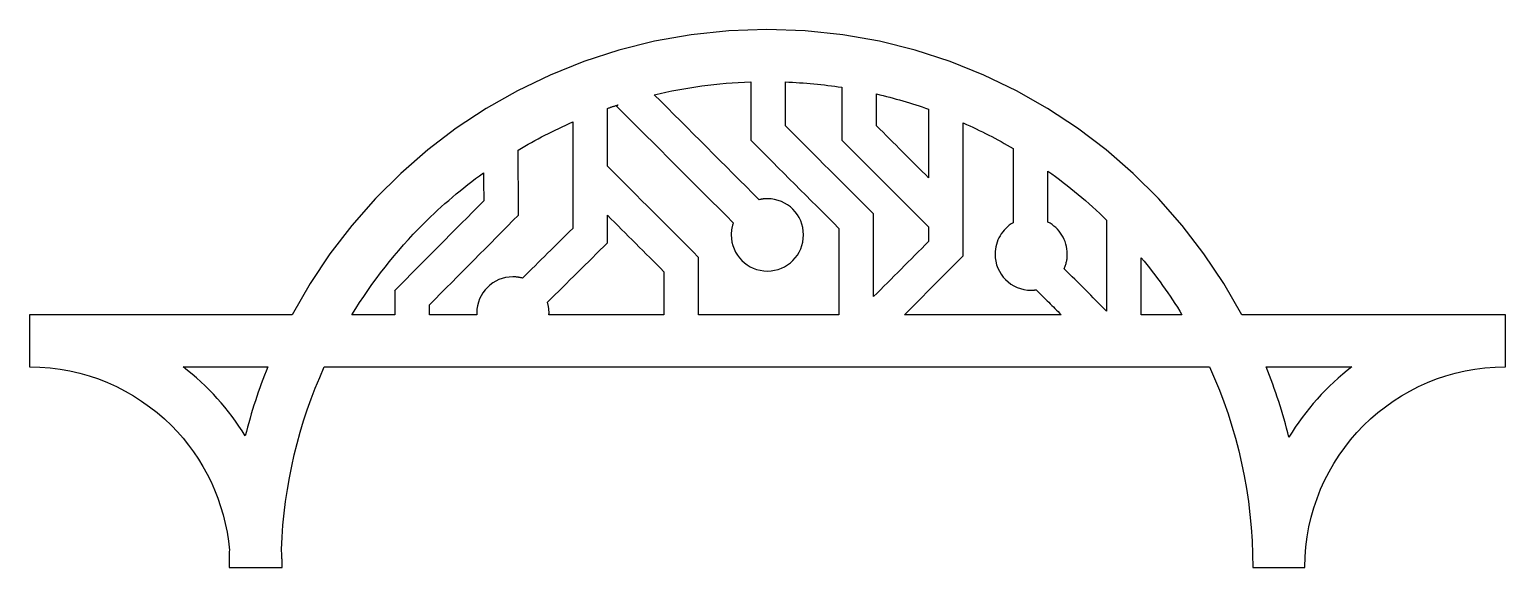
# Model space of a CAD drawing. Extents: x 11 to 351, y 11 to 135.
import ezdxf

# ---------------------------------------------------------------- set-up
doc = ezdxf.new("R2010")
doc.units = 0
doc.layers.add('Bridge+Mark+%5BK%5D', color=7, linetype='CONTINUOUS')

msp = doc.modelspace()

# ---------------------------------------------------------------- linework, layer by layer
at = {"layer": 'Bridge+Mark+%5BK%5D', "color": 7}
for points in [[(350.8398, 69.24631), (350.8398, 69.24681), (350.8398, 69.24731), (350.8398, 69.24781), (350.8398, 69.24831), (350.8398, 69.24881), (350.8398, 69.24931), (350.8398, 69.24981), (350.8398, 69.25031), (350.8398, 69.25081), (350.8398, 69.25131), (350.8398, 69.25181), (350.8398, 69.25231), (350.8398, 69.25281), (350.8398, 69.25331), (350.8398, 69.25381), (350.8398, 69.25431), (347.057487, 69.25431), (343.275175, 69.25431), (339.492862, 69.25431), (335.71055, 69.25431), (331.928237, 69.25431), (328.145925, 69.25431), (324.363612, 69.25431), (320.5813, 69.25431), (316.798988, 69.25431), (313.016675, 69.25431), (309.234362, 69.25431), (305.45205, 69.25431), (301.669737, 69.25431), (297.887425, 69.25431), (294.105112, 69.25431), (290.3228, 69.25431), (286.177186, 76.439117), (281.575501, 83.310484), (276.538415, 89.847705), (271.086597, 96.030076), (265.240719, 101.836889), (259.02145, 107.247441), (252.449462, 112.241025), (245.545425, 116.796935), (238.330009, 120.894466), (230.823884, 124.512914), (223.047721, 127.63157), (215.022191, 130.229732), (206.767963, 132.286692), (198.30571, 133.781746), (189.6561, 134.694187), (180.8398, 135.00331), (172.02332, 134.694187), (163.37352, 133.781746), (154.91109, 132.286692), (146.65669, 130.229732), (138.631, 127.63157), (130.8547, 124.512914), (123.34845, 120.894466), (116.13293, 116.796935), (109.22881, 112.241025), (102.65676, 107.247441), (96.43747, 101.836889), (90.5916, 96.030076), (85.13982, 89.847705), (80.10281, 83.310484), (75.50125, 76.439117), (71.3558, 69.25431), (67.57355, 69.25431), (63.7913, 69.25431), (60.00905, 69.25431), (56.2268, 69.25431), (52.44455, 69.25431), (48.6623, 69.25431), (44.88005, 69.25431), (41.0978, 69.25431), (37.31555, 69.25431), (33.5333, 69.25431), (29.75105, 69.25431), (25.9688, 69.25431), (22.18655, 69.25431), (18.4043, 69.25431), (14.62205, 69.25431), (10.8398, 69.25431), (10.8398, 68.504185), (10.8398, 67.75406), (10.8398, 67.003935), (10.8398, 66.25381), (10.8398, 65.503685), (10.8398, 64.75356), (10.8398, 64.003435), (10.8398, 63.25331), (10.8398, 62.503185), (10.8398, 61.75306), (10.8398, 61.002935), (10.8398, 60.25281), (10.8398, 59.502685), (10.8398, 58.75256), (10.8398, 58.002435), (10.8398, 57.25231), (10.8398, 57.252247), (10.8398, 57.252185), (10.8398, 57.252122), (10.8398, 57.25206), (10.8398, 57.251997), (10.8398, 57.251935), (10.8398, 57.251872), (10.8398, 57.25181), (10.8398, 57.251747), (10.8398, 57.251685), (10.8398, 57.251623), (10.8398, 57.25156), (10.8398, 57.251497), (10.8398, 57.251435), (10.8398, 57.251373), (10.8398, 57.25131), (13.2228, 57.19093), (15.57334, 57.012436), (17.8887, 56.718676), (20.16614, 56.312499), (22.40293, 55.79675), (24.59634, 55.17428), (26.74362, 54.447934), (28.84205, 53.620561), (30.8889, 52.695008), (32.88142, 51.674124), (34.81689, 50.560754), (36.69258, 49.357748), (38.50575, 48.067954), (40.25366, 46.694217), (41.93359, 45.239387), (43.5428, 43.706311), (44.91909, 42.268632), (46.23262, 40.773913), (47.48139, 39.224126), (48.66339, 37.621248), (49.77662, 35.967253), (50.81905, 34.264116), (51.7887, 32.51381), (52.68355, 30.718311), (53.50159, 28.879593), (54.24083, 26.999631), (54.89924, 25.0804), (55.47483, 23.123873), (55.96559, 21.132027), (56.36951, 19.106834), (56.68458, 17.050271), (56.9088, 14.964311), (56.9008, 14.717514), (56.8938, 14.47062), (56.8868, 14.223626), (56.8798, 13.97653), (56.8738, 13.729328), (56.8678, 13.482018), (56.8628, 13.234597), (56.8578, 12.987061), (56.8538, 12.739408), (56.8498, 12.491635), (56.8468, 12.243739), (56.8438, 11.995717), (56.8418, 11.747566), (56.8398, 11.499284), (56.83883, 11.250866), (56.83851, 11.002311), (56.85411, 11.002311), (56.86971, 11.002311), (56.88531, 11.002311), (56.90091, 11.002311), (56.91651, 11.002311), (56.93211, 11.002311), (56.94771, 11.002311), (56.96331, 11.002311), (56.97891, 11.002311), (56.99451, 11.002311), (57.01011, 11.002311), (57.02571, 11.002311), (57.04131, 11.002311), (57.05691, 11.002311), (57.07251, 11.002311), (57.08811, 11.002311), (57.82249, 11.002311), (58.55686, 11.002311), (59.29124, 11.002311), (60.02561, 11.002311), (60.75999, 11.002311), (61.49436, 11.002311), (62.22874, 11.002311), (62.96311, 11.002311), (63.69749, 11.002311), (64.43186, 11.002311), (65.16624, 11.002311), (65.90061, 11.002311), (66.63499, 11.002311), (67.36936, 11.002311), (68.10374, 11.002311), (68.83811, 11.002311), (68.85371, 11.002311), (68.86931, 11.002311), (68.88491, 11.002311), (68.90051, 11.002311), (68.91611, 11.002311), (68.93171, 11.002311), (68.94731, 11.002311), (68.96291, 11.002311), (68.97851, 11.002311), (68.99411, 11.002311), (69.00971, 11.002311), (69.02531, 11.002311), (69.04091, 11.002311), (69.05651, 11.002311), (69.07211, 11.002311), (69.08771, 11.002311), (69.08693, 11.264813), (69.08493, 11.526952), (69.08093, 11.788739), (69.07593, 12.050186), (69.06893, 12.311305), (69.06093, 12.572108), (69.05193, 12.832606), (69.04163, 13.092811), (69.03023, 13.352735), (69.01773, 13.612389), (69.00413, 13.871786), (68.98953, 14.130936), (68.97403, 14.389852), (68.95763, 14.648545), (68.94043, 14.907028), (68.92243, 15.165311), (69.0595, 17.963521), (69.26431, 20.743114), (69.53608, 23.503286), (69.87401, 26.243233), (70.27731, 28.962151), (70.74519, 31.659235), (71.27687, 34.333681), (71.87156, 36.984686), (72.52845, 39.611444), (73.24678, 42.213153), (74.02573, 44.789007), (74.86454, 47.338202), (75.7624, 49.859934), (76.71853, 52.353399), (77.73214, 54.817793), (78.80243, 57.252311), (91.55681, 57.252311), (104.31118, 57.252311), (117.06556, 57.252311), (129.81993, 57.252311), (142.57431, 57.252311), (155.32868, 57.252311), (168.08306, 57.252311), (180.83743, 57.252311), (193.59181, 57.252311), (206.34618, 57.252311), (219.100555, 57.252311), (231.85493, 57.252311), (244.609305, 57.252311), (257.36368, 57.252311), (270.118055, 57.252311), (282.87243, 57.252311), (284.039007, 54.59159), (285.138032, 51.895368), (286.168443, 49.164684), (287.12918, 46.400577), (288.019183, 43.604085), (288.837391, 40.776247), (289.582743, 37.918101), (290.25418, 35.030686), (290.85064, 32.115041), (291.371063, 29.172204), (291.814388, 26.203213), (292.179555, 23.209108), (292.465503, 20.190926), (292.671172, 17.149707), (292.795501, 14.086489), (292.83743, 11.002311), (293.587555, 11.002311), (294.33768, 11.002311), (295.087805, 11.002311), (295.83793, 11.002311), (296.588055, 11.002311), (297.33818, 11.002311), (298.088305, 11.002311), (298.83843, 11.002311), (299.588555, 11.002311), (300.33868, 11.002311), (301.088805, 11.002311), (301.83893, 11.002311), (302.589055, 11.002311), (303.33918, 11.002311), (304.089305, 11.002311), (304.83943, 11.002311), (304.839419, 11.005511), (304.839387, 11.008711), (304.839338, 11.011911), (304.839274, 11.015111), (304.839198, 11.018311), (304.839114, 11.021511), (304.839024, 11.024711), (304.83893, 11.027911), (304.838837, 11.031111), (304.838747, 11.034311), (304.838662, 11.037511), (304.838587, 11.040711), (304.838523, 11.043911), (304.838473, 11.047111), (304.838442, 11.050311), (304.83843, 11.053511), (304.90158, 13.432772), (305.082394, 15.779618), (305.378042, 18.091329), (305.785696, 20.365183), (306.302529, 22.598461), (306.92571, 24.788443), (307.652412, 26.932408), (308.479806, 29.027636), (309.405063, 31.071407), (310.425354, 33.061001), (311.537853, 34.993698), (312.739728, 36.866777), (314.028152, 38.677518), (315.400296, 40.4232), (316.854801, 42.100894), (318.3859, 43.7083), (319.994955, 45.240871), (321.674793, 46.695302), (323.422672, 48.068736), (325.235853, 49.358316), (327.111595, 50.561182), (329.047156, 51.674478), (331.039796, 52.695345), (333.086775, 53.620925), (335.185351, 54.448361), (337.332785, 55.174794), (339.526334, 55.797367), (341.763259, 56.313222), (344.040819, 56.7195), (346.356273, 57.013345), (348.70688, 57.191897), (351.0899, 57.252297), (351.0899, 58.002297), (351.0899, 58.752297), (351.0899, 59.502297), (351.0899, 60.252297), (351.0899, 61.002297), (351.0899, 61.752297), (351.0899, 62.502297), (351.0899, 63.252297), (351.0899, 64.002297), (351.0899, 64.752297), (351.0899, 65.502297), (351.0899, 66.252297), (351.0899, 67.002297), (351.0899, 67.752297), (351.0899, 68.502297), (351.0899, 69.252297), (351.07417, 69.25223), (351.05848, 69.252039), (351.04283, 69.251743), (351.02721, 69.25136), (351.01161, 69.250905), (350.99603, 69.250399), (350.98046, 69.249857), (350.9649, 69.249297), (350.94934, 69.248737), (350.93377, 69.248195), (350.91819, 69.247689), (350.90259, 69.247235), (350.88697, 69.246851), (350.87132, 69.246555), (350.85563, 69.246364), (350.8399, 69.2463)], [(144.0679, 103.5123), (144.0679, 104.34405), (144.0679, 105.1758), (144.0679, 106.00755), (144.0679, 106.8393), (144.0679, 107.67105), (144.0679, 108.5028), (144.0679, 109.33455), (144.0679, 110.1663), (144.0679, 110.99805), (144.0679, 111.8298), (144.0679, 112.66155), (144.0679, 113.4933), (144.0679, 114.32505), (144.0679, 115.1568), (144.0679, 115.98855), (144.0679, 116.8203), (144.21606, 116.87158), (144.36429, 116.92267), (144.5126, 116.97357), (144.66099, 117.02427), (144.80946, 117.07477), (144.95802, 117.12507), (145.10667, 117.17516), (145.2554, 117.22505), (145.40423, 117.27473), (145.55315, 117.32419), (145.70218, 117.37343), (145.85131, 117.42246), (146.00054, 117.47126), (146.14988, 117.51984), (146.29933, 117.56819), (146.4489, 117.61631), (146.4316, 117.59906), (146.4143, 117.58181), (146.397, 117.56456), (146.3797, 117.54731), (146.3624, 117.53006), (146.3451, 117.51281), (146.3278, 117.49556), (146.3105, 117.47831), (146.2932, 117.46106), (146.2759, 117.44381), (146.2586, 117.42656), (146.2413, 117.40931), (146.224, 117.39206), (146.2067, 117.37481), (146.1894, 117.35756), (146.1721, 117.34031), (147.85391, 115.658498), (149.53573, 113.976685), (151.21754, 112.294873), (152.89935, 110.61306), (154.58116, 108.931248), (156.26298, 107.249435), (157.94479, 105.567623), (159.6266, 103.88581), (161.30841, 102.203998), (162.99023, 100.522185), (164.67204, 98.840373), (166.35385, 97.15856), (168.03566, 95.476748), (169.71748, 93.794935), (171.39929, 92.113123), (173.0811, 90.43131), (173.0255, 90.268213), (172.973, 90.103693), (172.9237, 89.937778), (172.8776, 89.770498), (172.8349, 89.601881), (172.7956, 89.431958), (172.7597, 89.260758), (172.7273, 89.08831), (172.6985, 88.914643), (172.6733, 88.739787), (172.6518, 88.56377), (172.6341, 88.386623), (172.6202, 88.208373), (172.6102, 88.029052), (172.6042, 87.848688), (172.6022, 87.66731), (172.6452, 86.815175), (172.77145, 85.987687), (172.97676, 85.189029), (173.25692, 84.423388), (173.60777, 83.694948), (174.02512, 83.007894), (174.50478, 82.366411), (175.04256, 81.774685), (175.63429, 81.2369), (176.27577, 80.757242), (176.96283, 80.339895), (177.69127, 79.989044), (178.45691, 79.708876), (179.25557, 79.503574), (180.08306, 79.377323), (180.93519, 79.334313), (181.78716, 79.377323), (182.61453, 79.503574), (183.4131, 79.708876), (184.17869, 79.989044), (184.90711, 80.339895), (185.59417, 80.757242), (186.23567, 81.2369), (186.82744, 81.774685), (187.36528, 82.366411), (187.84499, 83.007894), (188.2624, 83.694948), (188.61331, 84.423388), (188.89354, 85.189029), (189.09889, 85.987687), (189.22517, 86.815175), (189.26817, 87.66731), (189.22517, 88.51928), (189.09889, 89.346646), (188.89354, 90.145219), (188.61331, 90.91081), (188.2624, 91.639229), (187.84499, 92.326287), (187.36528, 92.967793), (186.82744, 93.55956), (186.23567, 94.097397), (185.59417, 94.577115), (184.90711, 94.994524), (184.17869, 95.345435), (183.4131, 95.625659), (182.61453, 95.831005), (181.78716, 95.957286), (180.93519, 96.000306), (180.81337, 95.999351), (180.69205, 95.996551), (180.57123, 95.991851), (180.45091, 95.985351), (180.33109, 95.977051), (180.21178, 95.966991), (180.09298, 95.955211), (179.97469, 95.941741), (179.85692, 95.926621), (179.73966, 95.909881), (179.62293, 95.891561), (179.50672, 95.871691), (179.39104, 95.850301), (179.27589, 95.827431), (179.16127, 95.803111), (179.04719, 95.777371), (177.53531, 97.289246), (176.02344, 98.801121), (174.51156, 100.312996), (172.99969, 101.824871), (171.48781, 103.336746), (169.97594, 104.848621), (168.46406, 106.360496), (166.95219, 107.872371), (165.44031, 109.384246), (163.92844, 110.896121), (162.41656, 112.407996), (160.90469, 113.919871), (159.39281, 115.431746), (157.88094, 116.943621), (156.36906, 118.455496), (154.85719, 119.967371), (156.20411, 120.278393), (157.55719, 120.573141), (158.91633, 120.851511), (160.28141, 121.113402), (161.65234, 121.358711), (163.02901, 121.587336), (164.41133, 121.799173), (165.79919, 121.994121), (167.19249, 122.172077), (168.59112, 122.332937), (169.99498, 122.476601), (171.40397, 122.602965), (172.81799, 122.711926), (174.23694, 122.803386), (175.6607, 122.877236), (177.08919, 122.933376), (177.08919, 122.094439), (177.08919, 121.255501), (177.08919, 120.416564), (177.08919, 119.577626), (177.08919, 118.738689), (177.08919, 117.899751), (177.08919, 117.060814), (177.08919, 116.221876), (177.08919, 115.382939), (177.08919, 114.544001), (177.08919, 113.705064), (177.08919, 112.866126), (177.08919, 112.027189), (177.08919, 111.188251), (177.08919, 110.349314), (177.08919, 109.510376), (178.36006, 108.239501), (179.63094, 106.968626), (180.90181, 105.697751), (182.17269, 104.426876), (183.44356, 103.156001), (184.71444, 101.885126), (185.98531, 100.614251), (187.25619, 99.343376), (188.52706, 98.072501), (189.79794, 96.801626), (191.06881, 95.530751), (192.33969, 94.259876), (193.61056, 92.989001), (194.88144, 91.718126), (196.15231, 90.447251), (197.42319, 89.176376), (197.42319, 87.931251), (197.42319, 86.686126), (197.42319, 85.441001), (197.42319, 84.195876), (197.42319, 82.950751), (197.42319, 81.705626), (197.42319, 80.460501), (197.42319, 79.215376), (197.42319, 77.970251), (197.42319, 76.725126), (197.42319, 75.480001), (197.42319, 74.234876), (197.42319, 72.989751), (197.42319, 71.744626), (197.42319, 70.499501), (197.42319, 69.254376), (195.40231, 69.254376), (193.38144, 69.254376), (191.36056, 69.254376), (189.33969, 69.254376), (187.31881, 69.254376), (185.29794, 69.254376), (183.27706, 69.254376), (181.25619, 69.254376), (179.23531, 69.254376), (177.21444, 69.254376), (175.19356, 69.254376), (173.17269, 69.254376), (171.15181, 69.254376), (169.13094, 69.254376), (167.11006, 69.254376), (165.08919, 69.254376), (165.08919, 70.081563), (165.08919, 70.908751), (165.08919, 71.735938), (165.08919, 72.563126), (165.08919, 73.390313), (165.08919, 74.217501), (165.08919, 75.044688), (165.08919, 75.871876), (165.08919, 76.699063), (165.08919, 77.526251), (165.08919, 78.353439), (165.08919, 79.180626), (165.08919, 80.007814), (165.08919, 80.835001), (165.08919, 81.662188), (165.08919, 82.489376), (163.77538, 83.803314), (162.46156, 85.117251), (161.14775, 86.431188), (159.83394, 87.745126), (158.52013, 89.059064), (157.20631, 90.373001), (155.8925, 91.686939), (154.57869, 93.000876), (153.26488, 94.314814), (151.95107, 95.628751), (150.63725, 96.942688), (149.32344, 98.256626), (148.00963, 99.570564), (146.69581, 100.884501), (145.382, 102.198439), (144.0679, 103.5123)], [(218.1089, 89.4893), (218.1089, 89.280737), (218.1089, 89.072175), (218.1089, 88.863612), (218.1089, 88.65505), (218.1089, 88.446487), (218.1089, 88.237925), (218.1089, 88.029362), (218.1089, 87.8208), (218.1089, 87.612237), (218.1089, 87.403675), (218.1089, 87.195112), (218.1089, 86.98655), (218.1089, 86.777987), (218.1089, 86.569425), (218.1089, 86.360862), (218.1089, 86.1523), (217.315962, 85.357487), (216.523025, 84.562675), (215.730087, 83.767862), (214.93715, 82.97305), (214.144212, 82.178237), (213.351275, 81.383425), (212.558337, 80.588612), (211.7654, 79.7938), (210.972463, 78.998988), (210.179525, 78.204175), (209.386587, 77.409362), (208.59365, 76.61455), (207.800712, 75.819737), (207.007775, 75.024925), (206.214838, 74.230113), (205.4219, 73.4353), (205.4219, 74.626363), (205.4219, 75.817425), (205.4219, 77.008488), (205.4219, 78.19955), (205.4219, 79.390613), (205.4219, 80.581675), (205.4219, 81.772738), (205.4219, 82.9638), (205.4219, 84.154862), (205.4219, 85.345925), (205.4219, 86.536987), (205.4219, 87.72805), (205.4219, 88.919113), (205.4219, 90.110175), (205.4219, 91.301238), (205.4219, 92.4923), (204.15115, 93.762988), (202.8804, 95.033675), (201.60965, 96.304363), (200.3389, 97.57505), (199.06815, 98.845738), (197.7974, 100.116425), (196.52665, 101.387113), (195.2559, 102.6578), (193.98515, 103.928487), (192.7144, 105.199175), (191.44365, 106.469863), (190.1729, 107.74055), (188.90215, 109.011237), (187.6314, 110.281925), (186.36065, 111.552612), (185.0899, 112.8233), (185.0899, 113.453987), (185.0899, 114.084675), (185.0899, 114.715363), (185.0899, 115.34605), (185.0899, 115.976738), (185.0899, 116.607425), (185.0899, 117.238113), (185.0899, 117.8688), (185.0899, 118.499488), (185.0899, 119.130175), (185.0899, 119.760863), (185.0899, 120.39155), (185.0899, 121.022238), (185.0899, 121.652925), (185.0899, 122.283613), (185.0899, 122.9143), (185.91453, 122.88064), (186.73766, 122.84117), (187.55926, 122.7959), (188.37929, 122.74482), (189.19774, 122.68794), (190.01457, 122.62527), (190.82976, 122.5568), (191.64327, 122.48254), (192.45509, 122.40249), (193.26518, 122.31665), (194.07352, 122.22503), (194.88007, 122.12763), (195.68481, 122.024453), (196.48772, 121.915501), (197.28876, 121.800778), (198.0879, 121.680286), (198.0879, 120.919723), (198.0879, 120.159161), (198.0879, 119.398599), (198.0879, 118.638036), (198.0879, 117.877474), (198.0879, 117.116911), (198.0879, 116.356349), (198.0879, 115.595786), (198.0879, 114.835224), (198.0879, 114.074661), (198.0879, 113.314099), (198.0879, 112.553536), (198.0879, 111.792974), (198.0879, 111.032411), (198.0879, 110.271848), (198.0879, 109.511286), (199.33921, 108.259911), (200.59052, 107.008536), (201.841837, 105.757161), (203.09315, 104.505786), (204.344462, 103.254411), (205.595775, 102.003036), (206.847087, 100.751661), (208.0984, 99.500286), (209.349712, 98.248911), (210.601025, 96.997536), (211.852337, 95.746161), (213.10365, 94.494786), (214.354962, 93.243411), (215.606275, 91.992036), (216.857587, 90.740661), (218.1089, 89.4893)], [(218.1089, 100.8023), (217.35765, 101.553675), (216.6064, 102.30505), (215.85515, 103.056425), (215.1039, 103.8078), (214.35265, 104.559175), (213.6014, 105.31055), (212.85015, 106.061925), (212.0989, 106.8133), (211.34765, 107.564675), (210.5964, 108.31605), (209.84515, 109.067425), (209.0939, 109.8188), (208.34265, 110.570175), (207.5914, 111.32155), (206.84015, 112.072925), (206.0889, 112.8243), (206.0889, 113.281862), (206.0889, 113.739425), (206.0889, 114.196987), (206.0889, 114.65455), (206.0889, 115.112113), (206.0889, 115.569675), (206.0889, 116.027238), (206.0889, 116.4848), (206.0889, 116.942363), (206.0889, 117.399925), (206.0889, 117.857487), (206.0889, 118.31505), (206.0889, 118.772613), (206.0889, 119.230175), (206.0889, 119.687738), (206.0889, 120.1453), (206.856406, 119.965588), (207.621793, 119.780478), (208.385049, 119.590009), (209.146166, 119.394222), (209.905132, 119.193155), (210.661937, 118.986849), (211.416572, 118.775342), (212.169025, 118.558675), (212.919287, 118.336887), (213.667347, 118.110017), (214.413196, 117.878105), (215.156822, 117.641191), (215.898216, 117.399313), (216.637367, 117.152513), (217.374265, 116.900829), (218.1089, 116.6443), (218.1089, 115.654175), (218.1089, 114.66405), (218.1089, 113.673925), (218.1089, 112.6838), (218.1089, 111.693675), (218.1089, 110.70355), (218.1089, 109.713425), (218.1089, 108.7233), (218.1089, 107.733175), (218.1089, 106.74305), (218.1089, 105.752925), (218.1089, 104.7628), (218.1089, 103.772675), (218.1089, 102.78255), (218.1089, 101.792425), (218.1089, 100.8023)], [(103.0468, 71.55431), (104.32936, 72.847123), (105.61192, 74.139935), (106.89449, 75.432748), (108.17705, 76.72556), (109.45961, 78.018373), (110.74217, 79.311185), (112.02474, 80.603998), (113.3073, 81.89681), (114.58986, 83.189623), (115.87242, 84.482435), (117.15499, 85.775248), (118.43755, 87.06806), (119.72011, 88.360872), (121.00267, 89.653685), (122.28524, 90.946497), (123.5678, 92.23931), (123.5628, 93.175248), (123.5578, 94.111185), (123.5528, 95.047123), (123.5478, 95.98306), (123.5428, 96.918998), (123.5378, 97.854935), (123.5328, 98.790873), (123.5278, 99.72681), (123.5228, 100.662748), (123.5178, 101.598685), (123.5128, 102.534623), (123.5078, 103.47056), (123.5028, 104.406498), (123.4978, 105.342435), (123.4928, 106.278373), (123.4878, 107.21431), (124.24683, 107.663825), (125.00965, 108.107478), (125.77624, 108.545242), (126.54657, 108.977091), (127.3206, 109.402999), (128.09831, 109.822939), (128.87968, 110.236885), (129.66467, 110.64481), (130.45327, 111.046688), (131.24543, 111.442494), (132.04113, 111.832199), (132.84035, 112.215779), (133.64305, 112.593206), (134.44921, 112.964455), (135.2588, 113.329498), (136.0718, 113.68831), (136.0718, 112.155872), (136.0718, 110.623435), (136.0718, 109.090997), (136.0718, 107.55856), (136.0718, 106.026123), (136.0718, 104.493685), (136.0718, 102.961247), (136.0718, 101.42881), (136.0718, 99.896372), (136.0718, 98.363935), (136.0718, 96.831497), (136.0718, 95.29906), (136.0718, 93.766623), (136.0718, 92.234185), (136.0718, 90.701747), (136.0718, 89.16931), (135.3473, 88.452123), (134.6228, 87.734935), (133.8983, 87.017748), (133.1738, 86.30056), (132.4493, 85.583373), (131.7248, 84.866185), (131.0003, 84.148998), (130.2758, 83.43181), (129.5513, 82.714623), (128.8268, 81.997435), (128.1023, 81.280248), (127.3778, 80.56306), (126.6533, 79.845873), (125.9288, 79.128685), (125.2043, 78.411498), (124.4798, 77.69431), (124.3474, 77.72972), (124.21422, 77.76316), (124.08025, 77.79459), (123.94552, 77.82397), (123.81002, 77.85125), (123.67377, 77.87639), (123.53678, 77.89934), (123.39905, 77.92006), (123.26059, 77.93851), (123.12142, 77.95464), (122.98154, 77.96841), (122.84096, 77.97978), (122.69968, 77.98868), (122.55773, 77.99508), (122.4151, 77.99898), (122.2718, 78.00028), (121.41983, 77.95726), (120.59246, 77.830979), (119.79389, 77.625633), (119.0283, 77.345409), (118.29988, 76.994498), (117.61282, 76.577089), (116.97132, 76.097371), (116.37955, 75.559534), (115.84171, 74.967767), (115.362, 74.326261), (114.94459, 73.639203), (114.59367, 72.910784), (114.31345, 72.145193), (114.1081, 71.34662), (113.98182, 70.519254), (113.93882, 69.667284), (113.93898, 69.641084), (113.93944, 69.614964), (113.94016, 69.588924), (113.94112, 69.562954), (113.94212, 69.537054), (113.94312, 69.511204), (113.94412, 69.485404), (113.94612, 69.459654), (113.94812, 69.433934), (113.95012, 69.408244), (113.95212, 69.382574), (113.95412, 69.356914), (113.95612, 69.331264), (113.95812, 69.305614), (113.96012, 69.279954), (113.96112, 69.254274), (113.27931, 69.254274), (112.59749, 69.254274), (111.91568, 69.254274), (111.23387, 69.254274), (110.55206, 69.254274), (109.87024, 69.254274), (109.18843, 69.254274), (108.50662, 69.254274), (107.82481, 69.254274), (107.14299, 69.254274), (106.46118, 69.254274), (105.77937, 69.254274), (105.09756, 69.254274), (104.41574, 69.254274), (103.73393, 69.254274), (103.05212, 69.254274), (103.05212, 69.398024), (103.05212, 69.541774), (103.05212, 69.685524), (103.05212, 69.829274), (103.05212, 69.973024), (103.05212, 70.116774), (103.05212, 70.260524), (103.05212, 70.404274), (103.05212, 70.548024), (103.05212, 70.691774), (103.05212, 70.835524), (103.05212, 70.979274), (103.05212, 71.123024), (103.05212, 71.266774), (103.05212, 71.410524), (103.0468, 71.55431)], [(226.1089, 82.8463), (226.1089, 84.760238), (226.1089, 86.674175), (226.1089, 88.588112), (226.1089, 90.50205), (226.1089, 92.415988), (226.1089, 94.329925), (226.1089, 96.243863), (226.1089, 98.1578), (226.1089, 100.071737), (226.1089, 101.985675), (226.1089, 103.899612), (226.1089, 105.81355), (226.1089, 107.727487), (226.1089, 109.641425), (226.1089, 111.555363), (226.1089, 113.4693), (226.849416, 113.138389), (227.587076, 112.802296), (228.321858, 112.461041), (229.053744, 112.114644), (229.782711, 111.763126), (230.50874, 111.406507), (231.23181, 111.044808), (231.9519, 110.67805), (232.66899, 110.306253), (233.38306, 109.929437), (234.094089, 109.547623), (234.802056, 109.160831), (235.506942, 108.769083), (236.208724, 108.372398), (236.907384, 107.970797), (237.6029, 107.5643), (237.6029, 106.495925), (237.6029, 105.42755), (237.6029, 104.359175), (237.6029, 103.2908), (237.6029, 102.222425), (237.6029, 101.15405), (237.6029, 100.085675), (237.6029, 99.0173), (237.6029, 97.948925), (237.6029, 96.88055), (237.6029, 95.812175), (237.6029, 94.7438), (237.6029, 93.675425), (237.6029, 92.60705), (237.6029, 91.538675), (237.6029, 90.4703), (237.144067, 90.186024), (236.705546, 89.873654), (236.288621, 89.534438), (235.894572, 89.169628), (235.524681, 88.780472), (235.18023, 88.36822), (234.862501, 87.934121), (234.572775, 87.479425), (234.312334, 87.005381), (234.082461, 86.513239), (233.884435, 86.004249), (233.719541, 85.479659), (233.589058, 84.94072), (233.494268, 84.388681), (233.436458, 83.824791), (233.416898, 83.2503), (233.459938, 82.398165), (233.586249, 81.570677), (233.79164, 80.772019), (234.071919, 80.006378), (234.422891, 79.277938), (234.840362, 78.590884), (235.320139, 77.949401), (235.858028, 77.357675), (236.449835, 76.81989), (237.091366, 76.340232), (237.778427, 75.922885), (238.506825, 75.572034), (239.272365, 75.291866), (240.070854, 75.086564), (240.898098, 74.960313), (241.7499, 74.9173), (241.82365, 74.917717), (241.89715, 74.918917), (241.97041, 74.920917), (242.04345, 74.923717), (242.11627, 74.927217), (242.18888, 74.931417), (242.2613, 74.936317), (242.33353, 74.941817), (242.40558, 74.948017), (242.47747, 74.954817), (242.5492, 74.962117), (242.62079, 74.970017), (242.69224, 74.978417), (242.76357, 74.987317), (242.83479, 74.996617), (242.9059, 75.006317), (243.265462, 74.646817), (243.625025, 74.287317), (243.984587, 73.927817), (244.34415, 73.568317), (244.703713, 73.208817), (245.063275, 72.849317), (245.422838, 72.489817), (245.7824, 72.130317), (246.141962, 71.770817), (246.501525, 71.411317), (246.861087, 71.051817), (247.22065, 70.692317), (247.580212, 70.332817), (247.939775, 69.973317), (248.299337, 69.613817), (248.6589, 69.254317), (246.402212, 69.254317), (244.145525, 69.254317), (241.888837, 69.254317), (239.63215, 69.254317), (237.375462, 69.254317), (235.118775, 69.254317), (232.862087, 69.254317), (230.6054, 69.254317), (228.348712, 69.254317), (226.092025, 69.254317), (223.835337, 69.254317), (221.57865, 69.254317), (219.321962, 69.254317), (217.065275, 69.254317), (214.808587, 69.254317), (212.5519, 69.254317), (213.399212, 70.103817), (214.246525, 70.953317), (215.093837, 71.802817), (215.94115, 72.652317), (216.788462, 73.501817), (217.635775, 74.351317), (218.483087, 75.200817), (219.3304, 76.050317), (220.177712, 76.899817), (221.025025, 77.749317), (221.872337, 78.598817), (222.71965, 79.448317), (223.566962, 80.297817), (224.414275, 81.147317), (225.261587, 81.996817), (226.1089, 82.8463)], [(245.6029, 90.6343), (245.6029, 91.368862), (245.6029, 92.103425), (245.6029, 92.837987), (245.6029, 93.57255), (245.6029, 94.307113), (245.6029, 95.041675), (245.6029, 95.776237), (245.6029, 96.5108), (245.6029, 97.245363), (245.6029, 97.979925), (245.6029, 98.714488), (245.6029, 99.44905), (245.6029, 100.183612), (245.6029, 100.918175), (245.6029, 101.652738), (245.6029, 102.3873), (246.50015, 101.743344), (247.39074, 101.090654), (248.274621, 100.429306), (249.151744, 99.759378), (250.022058, 99.080949), (250.885513, 98.394095), (251.742061, 97.698894), (252.59165, 96.995425), (253.434232, 96.283764), (254.269755, 95.563989), (255.098172, 94.836179), (255.919431, 94.100409), (256.733483, 93.356759), (257.540279, 92.605306), (258.339768, 91.846127), (259.1319, 91.0793), (259.1319, 89.7678), (259.1319, 88.4563), (259.1319, 87.1448), (259.1319, 85.8333), (259.1319, 84.5218), (259.1319, 83.2103), (259.1319, 81.8988), (259.1319, 80.5873), (259.1319, 79.2758), (259.1319, 77.9643), (259.1319, 76.6528), (259.1319, 75.3413), (259.1319, 74.0298), (259.1319, 72.7183), (259.1319, 71.4068), (259.1319, 70.0953), (258.521213, 70.705987), (257.910525, 71.316675), (257.299837, 71.927362), (256.68915, 72.53805), (256.078463, 73.148737), (255.467775, 73.759425), (254.857087, 74.370112), (254.2464, 74.9808), (253.635712, 75.591488), (253.025025, 76.202175), (252.414337, 76.812862), (251.80365, 77.42355), (251.192962, 78.034238), (250.582275, 78.644925), (249.971587, 79.255612), (249.3609, 79.8663), (249.44481, 80.061617), (249.52399, 80.2594), (249.59834, 80.459581), (249.66777, 80.662097), (249.73218, 80.86688), (249.79149, 81.073864), (249.84559, 81.282985), (249.8944, 81.494175), (249.93781, 81.707369), (249.97574, 81.922501), (250.00809, 82.139505), (250.03477, 82.358316), (250.05568, 82.578866), (250.07073, 82.801091), (250.07983, 83.024924), (250.08293, 83.2503), (250.06185, 83.8471), (249.99957, 84.432437), (249.89752, 85.0049), (249.75713, 85.563081), (249.579833, 86.105571), (249.367058, 86.63096), (249.120237, 87.13784), (248.840802, 87.6248), (248.530183, 88.090432), (248.189812, 88.533327), (247.821119, 88.952076), (247.425536, 89.345269), (247.004495, 89.711497), (246.559425, 90.049351), (246.091759, 90.357422), (245.6029, 90.6343)], [(101.6429, 90.1973), (102.4519, 90.99774), (103.26898, 91.7899), (104.09407, 92.573724), (104.92707, 93.349159), (105.76792, 94.116151), (106.61654, 94.874646), (107.47285, 95.624588), (108.33678, 96.365925), (109.20823, 97.098602), (110.08715, 97.822564), (110.97344, 98.537757), (111.86704, 99.244128), (112.76786, 99.941622), (113.67583, 100.630185), (114.59087, 101.309762), (115.5129, 101.9803), (115.5149, 101.576237), (115.5169, 101.172175), (115.5189, 100.768112), (115.5209, 100.36405), (115.5229, 99.959987), (115.5249, 99.555925), (115.5269, 99.151862), (115.5289, 98.7478), (115.5309, 98.343737), (115.5329, 97.939675), (115.5349, 97.535613), (115.5369, 97.13155), (115.5389, 96.727487), (115.5409, 96.323425), (115.5429, 95.919362), (115.5449, 95.5153), (114.26084, 94.22105), (112.97677, 92.9268), (111.69271, 91.63255), (110.40865, 90.3383), (109.12459, 89.04405), (107.84053, 87.7498), (106.55646, 86.45555), (105.2724, 85.1613), (103.98834, 83.86705), (102.70428, 82.5728), (101.42021, 81.27855), (100.13615, 79.9843), (98.85209, 78.69005), (97.56803, 77.3958), (96.28396, 76.10155), (94.9999, 74.8073), (95.0029, 74.8045), (95.0059, 74.8017), (95.0089, 74.7989), (95.0119, 74.7961), (95.0149, 74.7933), (95.0179, 74.7905), (95.0209, 74.7877), (95.0239, 74.7849), (95.0269, 74.7821), (95.0299, 74.7793), (95.0329, 74.7765), (95.0359, 74.7737), (95.0389, 74.7709), (95.0419, 74.7681), (95.0449, 74.7653), (95.0479, 74.7625), (95.0479, 74.41825), (95.0479, 74.074), (95.0479, 73.72975), (95.0479, 73.3855), (95.0479, 73.04125), (95.0479, 72.697), (95.0479, 72.35275), (95.0479, 72.0085), (95.0479, 71.66425), (95.0479, 71.32), (95.0479, 70.97575), (95.0479, 70.6315), (95.0479, 70.28725), (95.0479, 69.943), (95.0479, 69.59875), (95.0479, 69.2545), (94.42996, 69.2545), (93.81203, 69.2545), (93.19409, 69.2545), (92.57615, 69.2545), (91.95821, 69.2545), (91.34027, 69.2545), (90.72234, 69.2545), (90.1044, 69.2545), (89.48646, 69.2545), (88.86852, 69.2545), (88.25059, 69.2545), (87.63265, 69.2545), (87.01471, 69.2545), (86.39677, 69.2545), (85.77884, 69.2545), (85.1609, 69.2545), (86.04387, 70.677168), (86.94741, 72.085656), (87.8713, 73.479754), (88.81535, 74.85925), (89.77935, 76.223934), (90.7631, 77.573594), (91.76639, 78.90802), (92.78902, 80.227), (93.83079, 81.530324), (94.8915, 82.817781), (95.97093, 84.08916), (97.06888, 85.34425), (98.18516, 86.58284), (99.31956, 87.804719), (100.47188, 89.009676), (101.6419, 90.1975)], [(130.2299, 72.1333), (131.09477, 72.989487), (131.95965, 73.845675), (132.82452, 74.701863), (133.6894, 75.55805), (134.55427, 76.414238), (135.41915, 77.270425), (136.28402, 78.126613), (137.1489, 78.9828), (138.01378, 79.838988), (138.87865, 80.695175), (139.74352, 81.551362), (140.6084, 82.40755), (141.47328, 83.263737), (142.33815, 84.119925), (143.20302, 84.976113), (144.0679, 85.8323), (144.0679, 86.230175), (144.0679, 86.62805), (144.0679, 87.025925), (144.0679, 87.4238), (144.0679, 87.821675), (144.0679, 88.21955), (144.0679, 88.617425), (144.0679, 89.0153), (144.0679, 89.413175), (144.0679, 89.81105), (144.0679, 90.208925), (144.0679, 90.6068), (144.0679, 91.004675), (144.0679, 91.40255), (144.0679, 91.800425), (144.0679, 92.1983), (144.88171, 91.384425), (145.69552, 90.57055), (146.50934, 89.756675), (147.32315, 88.9428), (148.13696, 88.128925), (148.95078, 87.31505), (149.76459, 86.501175), (150.5784, 85.6873), (151.39221, 84.873425), (152.20602, 84.05955), (153.01984, 83.245675), (153.83365, 82.4318), (154.64746, 81.617925), (155.46127, 80.80405), (156.27509, 79.990175), (157.0889, 79.1763), (157.0889, 78.556175), (157.0889, 77.93605), (157.0889, 77.315925), (157.0889, 76.6958), (157.0889, 76.075675), (157.0889, 75.45555), (157.0889, 74.835425), (157.0889, 74.2153), (157.0889, 73.595175), (157.0889, 72.97505), (157.0889, 72.354925), (157.0889, 71.7348), (157.0889, 71.114675), (157.0889, 70.49455), (157.0889, 69.874425), (157.0889, 69.2543), (155.43209, 69.2543), (153.77527, 69.2543), (152.11846, 69.2543), (150.46165, 69.2543), (148.80484, 69.2543), (147.14802, 69.2543), (145.49121, 69.2543), (143.8344, 69.2543), (142.17759, 69.2543), (140.52077, 69.2543), (138.86396, 69.2543), (137.20715, 69.2543), (135.55034, 69.2543), (133.89352, 69.2543), (132.23671, 69.2543), (130.5799, 69.2543), (130.5809, 69.27998), (130.5829, 69.30564), (130.5849, 69.33129), (130.5869, 69.35694), (130.5889, 69.3826), (130.5909, 69.40827), (130.5929, 69.43396), (130.5949, 69.45968), (130.5969, 69.48543), (130.5979, 69.51123), (130.5989, 69.53708), (130.5999, 69.56298), (130.60086, 69.58895), (130.60158, 69.61499), (130.60204, 69.64111), (130.6022, 69.66731), (130.6002, 69.82784), (130.5952, 69.98766), (130.5872, 70.146738), (130.5767, 70.305044), (130.5633, 70.462548), (130.547, 70.619218), (130.5278, 70.775024), (130.5057, 70.929935), (130.4808, 71.08392), (130.4531, 71.236949), (130.4226, 71.38899), (130.3894, 71.540013), (130.3535, 71.689987), (130.3149, 71.838882), (130.2737, 71.986667), (130.2298, 72.13331)], [(267.1319, 69.2543), (267.1319, 70.075863), (267.1319, 70.897425), (267.1319, 71.718987), (267.1319, 72.54055), (267.1319, 73.362112), (267.1319, 74.183675), (267.1319, 75.005238), (267.1319, 75.8268), (267.1319, 76.648362), (267.1319, 77.469925), (267.1319, 78.291488), (267.1319, 79.11305), (267.1319, 79.934613), (267.1319, 80.756175), (267.1319, 81.577737), (267.1319, 82.3993), (267.771936, 81.619577), (268.405019, 80.834064), (269.031109, 80.042805), (269.650166, 79.245847), (270.26215, 78.443234), (270.867023, 77.635013), (271.464744, 76.821228), (272.055275, 76.001925), (272.638575, 75.177149), (273.214605, 74.346946), (273.783326, 73.511362), (274.344697, 72.670441), (274.89868, 71.824228), (275.445234, 70.972771), (275.984321, 70.116113), (276.5159, 69.2543), (275.9294, 69.2543), (275.3429, 69.2543), (274.7564, 69.2543), (274.1699, 69.2543), (273.5834, 69.2543), (272.9969, 69.2543), (272.4104, 69.2543), (271.8239, 69.2543), (271.2374, 69.2543), (270.6509, 69.2543), (270.0644, 69.2543), (269.4779, 69.2543), (268.8914, 69.2543), (268.3049, 69.2543), (267.7184, 69.2543), (267.1319, 69.2543)], [(60.5799, 41.3235), (59.86152, 42.469154), (59.1174, 43.596607), (58.34798, 44.705472), (57.55367, 45.795359), (56.73489, 46.865882), (55.89208, 47.91665), (55.02565, 48.947278), (54.13602, 49.957375), (53.22363, 50.946554), (52.28889, 51.914428), (51.33223, 52.860607), (50.35407, 53.784703), (49.35483, 54.686329), (48.33494, 55.565096), (47.29483, 56.420615), (46.2349, 57.2525), (47.45521, 57.2525), (48.67552, 57.2525), (49.89584, 57.2525), (51.11615, 57.2525), (52.33646, 57.2525), (53.55677, 57.2525), (54.77709, 57.2525), (55.9974, 57.2525), (57.21771, 57.2525), (58.43802, 57.2525), (59.65834, 57.2525), (60.87865, 57.2525), (62.09896, 57.2525), (63.31927, 57.2525), (64.53959, 57.2525), (65.7599, 57.2525), (65.37552, 56.285264), (64.99903, 55.31408), (64.63048, 54.338985), (64.2699, 53.360016), (63.91734, 52.377208), (63.57283, 51.3906), (63.23642, 50.400226), (62.90815, 49.406125), (62.58806, 48.408332), (62.27619, 47.406885), (61.97258, 46.401819), (61.67728, 45.393172), (61.39031, 44.38098), (61.11174, 43.365279), (60.84158, 42.346107), (60.5809, 41.3233)], [(301.1699, 41.0273), (300.906001, 42.069183), (300.63333, 43.107556), (300.351928, 44.142374), (300.061837, 45.173597), (299.763098, 46.201181), (299.455752, 47.225083), (299.139838, 48.245262), (298.8154, 49.261675), (298.482477, 50.274279), (298.141111, 51.283032), (297.791342, 52.287892), (297.433212, 53.288816), (297.066762, 54.285761), (296.692033, 55.278685), (296.309065, 56.267545), (295.9179, 57.2523), (297.1539, 57.2523), (298.3899, 57.2523), (299.6259, 57.2523), (300.8619, 57.2523), (302.0979, 57.2523), (303.3339, 57.2523), (304.5699, 57.2523), (305.8059, 57.2523), (307.0419, 57.2523), (308.2779, 57.2523), (309.5139, 57.2523), (310.7499, 57.2523), (311.9859, 57.2523), (313.2219, 57.2523), (314.4579, 57.2523), (315.6939, 57.2523), (314.617232, 56.406742), (313.561021, 55.536837), (312.525711, 54.642988), (311.511744, 53.725597), (310.519562, 52.785067), (309.549607, 51.821802), (308.602322, 50.836204), (307.67815, 49.828675), (306.777532, 48.799619), (305.900912, 47.749439), (305.048731, 46.678537), (304.221431, 45.587316), (303.419456, 44.476179), (302.643248, 43.345529), (301.893248, 42.195768), (301.1699, 41.0273)]]:
    msp.add_lwpolyline(points, dxfattribs=at)

doc.saveas('drawing.dxf')
